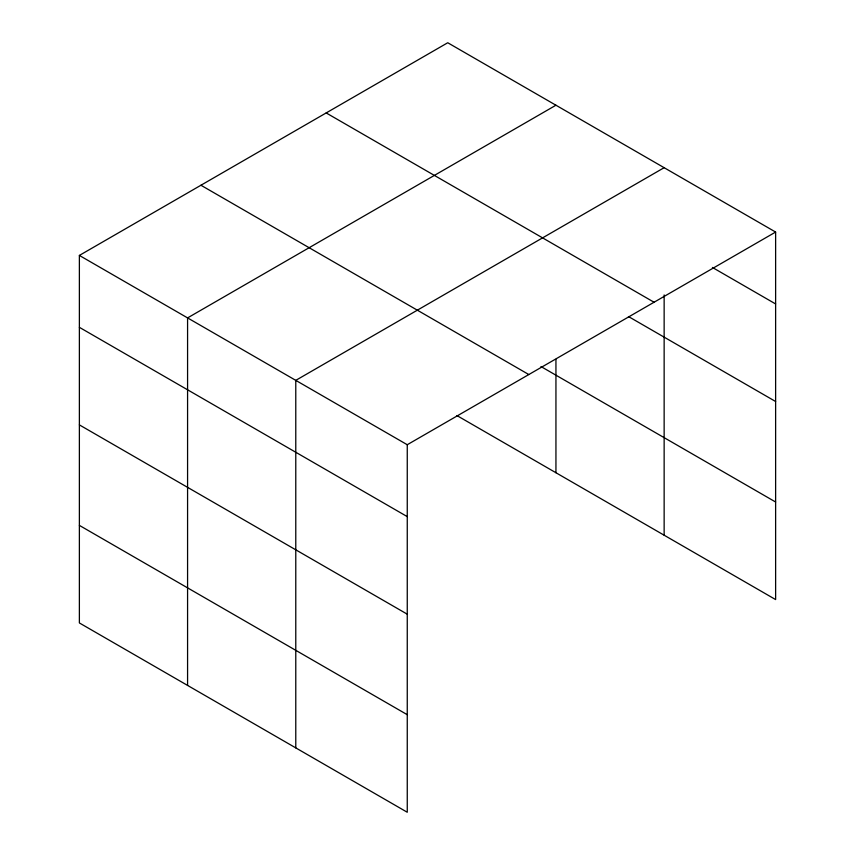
<?xml version="1.0" encoding="UTF-8"?>
<svg xmlns="http://www.w3.org/2000/svg" width="855" height="855" viewBox="0 0 855 855"><rect width="100%" height="100%" fill="white"/><g stroke="black" fill="none" stroke-linecap="round" stroke-linejoin="round"><path stroke-width="1.28" d="M775.624 232.058L447.742 42.75L79.376 255.431L79.376 622.942L407.258 812.25L407.258 444.728L775.624 232.058L775.624 599.569L456.955 415.583M555.942 105.218L187.576 317.9L187.576 685.411M664.143 167.687L295.777 380.368L295.777 747.89M712.418 267.455L775.624 303.952M326.183 112.935L654.064 302.243M628.468 316.542L775.624 401.508M540.98 366.549L775.624 502.013M200.936 185.246L528.818 374.543M79.376 255.431L407.258 444.728M79.376 327.326L407.258 516.623M79.376 424.882L407.258 614.179M79.376 525.387L407.258 714.695M664.143 294.954L664.143 535.209M555.942 359.314L555.942 472.74"/></g></svg>
